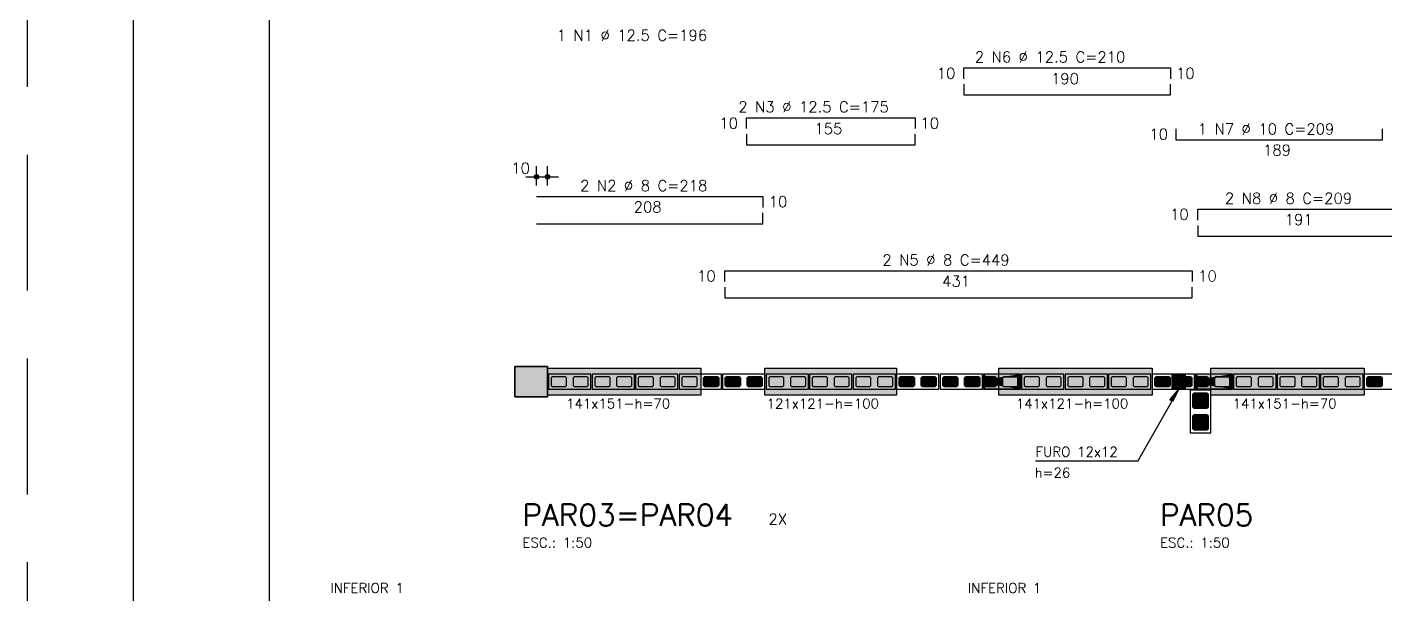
# Model space of a CAD drawing. Extents: x -1.9 to 86, y -1.6 to 60.9.
# Drawn here: x -1.95 to 23.02, y 34.11 to 44.54 of the extents above; entities that cross this region are included whole.
import ezdxf

# ---------------------------------------------------------------- set-up
doc = ezdxf.new("R2010")
doc.units = 0
doc.header["$MEASUREMENT"] = 0
doc.linetypes.add('ESTILO_TQS_0001', pattern=[0.45, 0.3, -0.15])
doc.linetypes.add('HIDDEN', pattern=[0.375, 0.25, -0.125])
doc.layers.get('0').update_dxf_attribs({"linetype": 'CONTINUOUS'})
doc.layers.get('Defpoints').update_dxf_attribs({"linetype": 'CONTINUOUS'})
for name, color, linetype in [('ARQ_FOLHA', 7, 'CONTINUOUS'), ('PENA_01', 1, 'CONTINUOUS'), ('PENA_02', 2, 'CONTINUOUS'), ('PENA_03', 3, 'CONTINUOUS'), ('PENA_05', 5, 'CONTINUOUS'), ('PENA_06', 6, 'CONTINUOUS'), ('PENA_09', 254, 'CONTINUOUS'), ('PENA_11', 252, 'CONTINUOUS'), ('PENA_21', 100, 'CONTINUOUS'), ('PENA_23', 50, 'CONTINUOUS')]:
    doc.layers.add(name, color=color, linetype=linetype)
doc.styles.get("Standard").update_dxf_attribs({"font": 'ROMANS.SHX'})

# ---------------------------------------------------------------- blocks, each defined once
blk = doc.blocks.new('FOLHA A1 - 841 X 594')
at = {"layer": 'ARQ_FOLHA', "color": 1}
for points in [[(-841, 0), (0, 0), (0, 594), (-841, 594)], [(-816, 10), (-10, 10), (-10, 584), (-816, 584)]]:
    blk.add_lwpolyline(points, close=True, dxfattribs=at)
at = {"layer": 'Defpoints', "color": 8, "linetype": 'HIDDEN', "ltscale": 100}
blk.add_lwpolyline([(-860.5, 609.5), (-860.5, -15.5), (19.5, -15.5), (19.5, 609.5)], close=True, dxfattribs=at)
blk = doc.blocks.new('*U24')
blk.add_blockref('FOLHA A1 - 841 X 594', (0, 0))

msp = doc.modelspace()

# ---------------------------------------------------------------- linework, layer by layer
at = {"layer": 'PENA_01', "linetype": 'Continuous'}
for p, q in [((7.42111, 41.626652), (7.42111, 41.988402)), ((7.62111, 41.626652), (7.62111, 41.988402)), ((7.22111, 41.788402), (7.82111, 41.788402)), ((19.76111, 37.800331), (19.50111, 37.540331)), ((19.76111, 37.540331), (19.50111, 37.800331)), ((19.76111, 37.140331), (19.50111, 37.400331)), ((19.76111, 37.400331), (19.50111, 37.140331))]:
    msp.add_line(p, q, dxfattribs=at)
for points in [[(7.69111, 37.950331), (7.71111, 37.930331), (7.95111, 37.930331), (7.97111, 37.950331), (7.97111, 38.090331), (7.95111, 38.110331), (7.71111, 38.110331), (7.69111, 38.090331), (7.69111, 37.950331)], [(8.09111, 37.950331), (8.11111, 37.930331), (8.35111, 37.930331), (8.37111, 37.950331), (8.37111, 38.090331), (8.35111, 38.110331), (8.11111, 38.110331), (8.09111, 38.090331), (8.09111, 37.950331)], [(8.49111, 37.950331), (8.51111, 37.930331), (8.75111, 37.930331), (8.77111, 37.950331), (8.77111, 38.090331), (8.75111, 38.110331), (8.51111, 38.110331), (8.49111, 38.090331), (8.49111, 37.950331)], [(8.89111, 37.950331), (8.91111, 37.930331), (9.15111, 37.930331), (9.17111, 37.950331), (9.17111, 38.090331), (9.15111, 38.110331), (8.91111, 38.110331), (8.89111, 38.090331), (8.89111, 37.950331)], [(9.29111, 37.950331), (9.31111, 37.930331), (9.55111, 37.930331), (9.57111, 37.950331), (9.57111, 38.090331), (9.55111, 38.110331), (9.31111, 38.110331), (9.29111, 38.090331), (9.29111, 37.950331)], [(9.69111, 37.950331), (9.71111, 37.930331), (9.95111, 37.930331), (9.97111, 37.950331), (9.97111, 38.090331), (9.95111, 38.110331), (9.71111, 38.110331), (9.69111, 38.090331), (9.69111, 37.950331)], [(10.09111, 37.950331), (10.11111, 37.930331), (10.35111, 37.930331), (10.37111, 37.950331), (10.37111, 38.090331), (10.35111, 38.110331), (10.11111, 38.110331), (10.09111, 38.090331), (10.09111, 37.950331)], [(10.49111, 37.950331), (10.51111, 37.930331), (10.75111, 37.930331), (10.77111, 37.950331), (10.77111, 38.090331), (10.75111, 38.110331), (10.51111, 38.110331), (10.49111, 38.090331), (10.49111, 37.950331)], [(10.89111, 37.950331), (10.91111, 37.930331), (11.15111, 37.930331), (11.17111, 37.950331), (11.17111, 38.090331), (11.15111, 38.110331), (10.91111, 38.110331), (10.89111, 38.090331), (10.89111, 37.950331)], [(11.29111, 37.950331), (11.31111, 37.930331), (11.55111, 37.930331), (11.57111, 37.950331), (11.57111, 38.090331), (11.55111, 38.110331), (11.31111, 38.110331), (11.29111, 38.090331), (11.29111, 37.950331)], [(11.69111, 37.950331), (11.71111, 37.930331), (11.95111, 37.930331), (11.97111, 37.950331), (11.97111, 38.090331), (11.95111, 38.110331), (11.71111, 38.110331), (11.69111, 38.090331), (11.69111, 37.950331)], [(12.09111, 37.950331), (12.11111, 37.930331), (12.35111, 37.930331), (12.37111, 37.950331), (12.37111, 38.090331), (12.35111, 38.110331), (12.11111, 38.110331), (12.09111, 38.090331), (12.09111, 37.950331)], [(12.49111, 37.950331), (12.51111, 37.930331), (12.75111, 37.930331), (12.77111, 37.950331), (12.77111, 38.090331), (12.75111, 38.110331), (12.51111, 38.110331), (12.49111, 38.090331), (12.49111, 37.950331)], [(12.89111, 37.950331), (12.91111, 37.930331), (13.15111, 37.930331), (13.17111, 37.950331), (13.17111, 38.090331), (13.15111, 38.110331), (12.91111, 38.110331), (12.89111, 38.090331), (12.89111, 37.950331)], [(13.29111, 37.950331), (13.31111, 37.930331), (13.55111, 37.930331), (13.57111, 37.950331), (13.57111, 38.090331), (13.55111, 38.110331), (13.31111, 38.110331), (13.29111, 38.090331), (13.29111, 37.950331)], [(13.69111, 37.950331), (13.71111, 37.930331), (13.95111, 37.930331), (13.97111, 37.950331), (13.97111, 38.090331), (13.95111, 38.110331), (13.71111, 38.110331), (13.69111, 38.090331), (13.69111, 37.950331)], [(14.09111, 37.950331), (14.11111, 37.930331), (14.35111, 37.930331), (14.37111, 37.950331), (14.37111, 38.090331), (14.35111, 38.110331), (14.11111, 38.110331), (14.09111, 38.090331), (14.09111, 37.950331)], [(14.49111, 37.950331), (14.51111, 37.930331), (14.75111, 37.930331), (14.77111, 37.950331), (14.77111, 38.090331), (14.75111, 38.110331), (14.51111, 38.110331), (14.49111, 38.090331), (14.49111, 37.950331)], [(14.89111, 37.950331), (14.91111, 37.930331), (15.15111, 37.930331), (15.17111, 37.950331), (15.17111, 38.090331), (15.15111, 38.110331), (14.91111, 38.110331), (14.89111, 38.090331), (14.89111, 37.950331)], [(15.29111, 37.950331), (15.31111, 37.930331), (15.55111, 37.930331), (15.57111, 37.950331), (15.57111, 38.090331), (15.55111, 38.110331), (15.31111, 38.110331), (15.29111, 38.090331), (15.29111, 37.950331)], [(15.71111, 37.930331), (15.85111, 37.930331), (15.87111, 37.950331), (15.87111, 38.090331), (15.85111, 38.110331), (15.71111, 38.110331), (15.69111, 38.090331), (15.69111, 37.950331), (15.71111, 37.930331)], [(16.01111, 37.930331), (16.25111, 37.930331), (16.27111, 37.950331), (16.27111, 38.090331), (16.25111, 38.110331), (16.01111, 38.110331), (15.99111, 38.090331), (15.99111, 37.950331), (16.01111, 37.930331)], [(16.39111, 37.950331), (16.41111, 37.930331), (16.65111, 37.930331), (16.67111, 37.950331), (16.67111, 38.090331), (16.65111, 38.110331), (16.41111, 38.110331), (16.39111, 38.090331), (16.39111, 37.950331)], [(16.79111, 37.950331), (16.81111, 37.930331), (17.05111, 37.930331), (17.07111, 37.950331), (17.07111, 38.090331), (17.05111, 38.110331), (16.81111, 38.110331), (16.79111, 38.090331), (16.79111, 37.950331)], [(17.19111, 37.950331), (17.21111, 37.930331), (17.45111, 37.930331), (17.47111, 37.950331), (17.47111, 38.090331), (17.45111, 38.110331), (17.21111, 38.110331), (17.19111, 38.090331), (17.19111, 37.950331)], [(17.59111, 37.950331), (17.61111, 37.930331), (17.85111, 37.930331), (17.87111, 37.950331), (17.87111, 38.090331), (17.85111, 38.110331), (17.61111, 38.110331), (17.59111, 38.090331), (17.59111, 37.950331)], [(17.99111, 37.950331), (18.01111, 37.930331), (18.25111, 37.930331), (18.27111, 37.950331), (18.27111, 38.090331), (18.25111, 38.110331), (18.01111, 38.110331), (17.99111, 38.090331), (17.99111, 37.950331)], [(18.39111, 37.950331), (18.41111, 37.930331), (18.65111, 37.930331), (18.67111, 37.950331), (18.67111, 38.090331), (18.65111, 38.110331), (18.41111, 38.110331), (18.39111, 38.090331), (18.39111, 37.950331)], [(18.79111, 37.950331), (18.81111, 37.930331), (19.05111, 37.930331), (19.07111, 37.950331), (19.07111, 38.090331), (19.05111, 38.110331), (18.81111, 38.110331), (18.79111, 38.090331), (18.79111, 37.950331)], [(19.19111, 37.950331), (19.21111, 37.930331), (19.45111, 37.930331), (19.47111, 37.950331), (19.47111, 38.090331), (19.45111, 38.110331), (19.21111, 38.110331), (19.19111, 38.090331), (19.19111, 37.950331)], [(19.61111, 37.930331), (19.75111, 37.930331), (19.77111, 37.950331), (19.77111, 38.090331), (19.75111, 38.110331), (19.61111, 38.110331), (19.59111, 38.090331), (19.59111, 37.950331), (19.61111, 37.930331)], [(19.91111, 37.930331), (20.15111, 37.930331), (20.17111, 37.950331), (20.17111, 38.090331), (20.15111, 38.110331), (19.91111, 38.110331), (19.89111, 38.090331), (19.89111, 37.950331), (19.91111, 37.930331)], [(20.29111, 37.950331), (20.31111, 37.930331), (20.55111, 37.930331), (20.57111, 37.950331), (20.57111, 38.090331), (20.55111, 38.110331), (20.31111, 38.110331), (20.29111, 38.090331), (20.29111, 37.950331)], [(20.69111, 37.950331), (20.71111, 37.930331), (20.95111, 37.930331), (20.97111, 37.950331), (20.97111, 38.090331), (20.95111, 38.110331), (20.71111, 38.110331), (20.69111, 38.090331), (20.69111, 37.950331)], [(21.09111, 37.950331), (21.11111, 37.930331), (21.35111, 37.930331), (21.37111, 37.950331), (21.37111, 38.090331), (21.35111, 38.110331), (21.11111, 38.110331), (21.09111, 38.090331), (21.09111, 37.950331)], [(21.49111, 37.950331), (21.51111, 37.930331), (21.75111, 37.930331), (21.77111, 37.950331), (21.77111, 38.090331), (21.75111, 38.110331), (21.51111, 38.110331), (21.49111, 38.090331), (21.49111, 37.950331)], [(21.89111, 37.950331), (21.91111, 37.930331), (22.15111, 37.930331), (22.17111, 37.950331), (22.17111, 38.090331), (22.15111, 38.110331), (21.91111, 38.110331), (21.89111, 38.090331), (21.89111, 37.950331)], [(22.29111, 37.950331), (22.31111, 37.930331), (22.55111, 37.930331), (22.57111, 37.950331), (22.57111, 38.090331), (22.55111, 38.110331), (22.31111, 38.110331), (22.29111, 38.090331), (22.29111, 37.950331)], [(22.69111, 37.950331), (22.71111, 37.930331), (22.95111, 37.930331), (22.97111, 37.950331), (22.97111, 38.090331), (22.95111, 38.110331), (22.71111, 38.110331), (22.69111, 38.090331), (22.69111, 37.950331)]]:
    msp.add_lwpolyline(points, dxfattribs=at)
at = {"layer": 'PENA_02', "linetype": 'Continuous'}
for points in [[(7.62111, 37.740331), (7.02111, 37.740331), (7.02111, 38.300331), (7.62111, 38.300331), (7.62111, 37.740331)], [(7.64111, 37.880331), (8.42111, 37.880331), (8.42111, 38.160331), (7.64111, 38.160331), (7.64111, 37.880331)], [(8.44111, 37.880331), (9.22111, 37.880331), (9.22111, 38.160331), (8.44111, 38.160331), (8.44111, 37.880331)], [(9.24111, 37.880331), (10.02111, 37.880331), (10.02111, 38.160331), (9.24111, 38.160331), (9.24111, 37.880331)], [(10.04111, 37.880331), (10.82111, 37.880331), (10.82111, 38.160331), (10.04111, 38.160331), (10.04111, 37.880331)], [(10.84111, 37.880331), (11.62111, 37.880331), (11.62111, 38.160331), (10.84111, 38.160331), (10.84111, 37.880331)], [(11.64111, 37.880331), (12.42111, 37.880331), (12.42111, 38.160331), (11.64111, 38.160331), (11.64111, 37.880331)], [(12.44111, 37.880331), (13.22111, 37.880331), (13.22111, 38.160331), (12.44111, 38.160331), (12.44111, 37.880331)], [(13.24111, 37.880331), (14.02111, 37.880331), (14.02111, 38.160331), (13.24111, 38.160331), (13.24111, 37.880331)], [(14.04111, 37.880331), (14.82111, 37.880331), (14.82111, 38.160331), (14.04111, 38.160331), (14.04111, 37.880331)], [(14.84111, 37.880331), (15.62111, 37.880331), (15.62111, 38.160331), (14.84111, 38.160331), (14.84111, 37.880331)], [(15.64111, 37.880331), (16.32111, 37.880331), (16.32111, 38.160331), (15.64111, 38.160331), (15.64111, 37.880331)], [(16.34111, 37.880331), (17.12111, 37.880331), (17.12111, 38.160331), (16.34111, 38.160331), (16.34111, 37.880331)], [(17.14111, 37.880331), (17.92111, 37.880331), (17.92111, 38.160331), (17.14111, 38.160331), (17.14111, 37.880331)], [(17.94111, 37.880331), (18.72111, 37.880331), (18.72111, 38.160331), (17.94111, 38.160331), (17.94111, 37.880331)], [(18.74111, 37.880331), (19.52111, 37.880331), (19.52111, 38.160331), (18.74111, 38.160331), (18.74111, 37.880331)], [(19.54111, 37.880331), (20.22111, 37.880331), (20.22111, 38.160331), (19.54111, 38.160331), (19.54111, 37.880331)], [(20.24111, 37.880331), (21.02111, 37.880331), (21.02111, 38.160331), (20.24111, 38.160331), (20.24111, 37.880331)], [(21.04111, 37.880331), (21.82111, 37.880331), (21.82111, 38.160331), (21.04111, 38.160331), (21.04111, 37.880331)], [(21.84111, 37.880331), (22.62111, 37.880331), (22.62111, 38.160331), (21.84111, 38.160331), (21.84111, 37.880331)], [(22.64111, 37.880331), (23.42111, 37.880331), (23.42111, 38.160331), (22.64111, 38.160331), (22.64111, 37.880331)], [(19.44111, 37.860331), (19.44111, 37.080331), (19.82111, 37.080331), (19.82111, 37.860331), (19.44111, 37.860331)]]:
    msp.add_lwpolyline(points, dxfattribs=at)
at = {"layer": 'PENA_02', "linetype": 'ESTILO_TQS_0001'}
for points in [[(19.51111, 37.810331), (19.49111, 37.790331), (19.49111, 37.550331), (19.51111, 37.530331), (19.75111, 37.530331), (19.77111, 37.550331), (19.77111, 37.790331), (19.75111, 37.810331), (19.51111, 37.810331)], [(19.51111, 37.410331), (19.49111, 37.390331), (19.49111, 37.150331), (19.51111, 37.130331), (19.75111, 37.130331), (19.77111, 37.150331), (19.77111, 37.390331), (19.75111, 37.410331), (19.51111, 37.410331)]]:
    msp.add_lwpolyline(points, dxfattribs=at)
at = {"layer": 'PENA_02', "linetype": 'Continuous'}
for centre, radius in [((7.42111, 41.788402), 0.04), ((7.42111, 41.788402), 0.02), ((7.62111, 41.788402), 0.04), ((7.62111, 41.788402), 0.02)]:
    msp.add_circle(centre, radius, dxfattribs=at)
at = {"layer": 'PENA_03', "linetype": 'Continuous'}
for p, q in [((7.42111, 41.426652), (7.42111, 41.426652)), ((7.62111, 41.426652), (7.62111, 41.426652)), ((19.351002, 38.160331), (19.111002, 37.880331)), ((19.351003, 37.87956), (19.111002, 38.160331)), ((19.111002, 38.160331), (19.351002, 37.88033)), ((19.351002, 38.160331), (19.111002, 37.880328)), ((18.477649, 36.557731), (19.231062, 37.87963)), ((18.477649, 36.557731), (16.598261, 36.557731))]:
    msp.add_line(p, q, dxfattribs=at)
for points in [[(7.02111, 37.740331), (7.62111, 37.740331), (7.62111, 38.300331), (7.02111, 38.300331), (7.02111, 37.740331)], [(10.77111, 37.950331), (10.75111, 37.930331), (10.51111, 37.930331), (10.49111, 37.950331), (10.49111, 38.090331), (10.51111, 38.110331), (10.75111, 38.110331), (10.77111, 38.090331), (10.77111, 37.950331)], [(11.17111, 37.950331), (11.15111, 37.930331), (10.91111, 37.930331), (10.89111, 37.950331), (10.89111, 38.090331), (10.91111, 38.110331), (11.15111, 38.110331), (11.17111, 38.090331), (11.17111, 37.950331)], [(11.57111, 37.950331), (11.55111, 37.930331), (11.31111, 37.930331), (11.29111, 37.950331), (11.29111, 38.090331), (11.31111, 38.110331), (11.55111, 38.110331), (11.57111, 38.090331), (11.57111, 37.950331)], [(14.37111, 37.950331), (14.35111, 37.930331), (14.11111, 37.930331), (14.09111, 37.950331), (14.09111, 38.090331), (14.11111, 38.110331), (14.35111, 38.110331), (14.37111, 38.090331), (14.37111, 37.950331)], [(14.77111, 37.950331), (14.75111, 37.930331), (14.51111, 37.930331), (14.49111, 37.950331), (14.49111, 38.090331), (14.51111, 38.110331), (14.75111, 38.110331), (14.77111, 38.090331), (14.77111, 37.950331)], [(15.17111, 37.950331), (15.15111, 37.930331), (14.91111, 37.930331), (14.89111, 37.950331), (14.89111, 38.090331), (14.91111, 38.110331), (15.15111, 38.110331), (15.17111, 38.090331), (15.17111, 37.950331)], [(15.57111, 37.950331), (15.55111, 37.930331), (15.31111, 37.930331), (15.29111, 37.950331), (15.29111, 38.090331), (15.31111, 38.110331), (15.55111, 38.110331), (15.57111, 38.090331), (15.57111, 37.950331)], [(15.85111, 38.110331), (15.87111, 38.090331), (15.87111, 37.950331), (15.85111, 37.930331), (15.71111, 37.930331), (15.69111, 37.950331), (15.69111, 38.090331), (15.71111, 38.110331), (15.85111, 38.110331)], [(19.07111, 37.950331), (19.05111, 37.930331), (18.81111, 37.930331), (18.79111, 37.950331), (18.79111, 38.090331), (18.81111, 38.110331), (19.05111, 38.110331), (19.07111, 38.090331), (19.07111, 37.950331)], [(19.111002, 38.160331), (19.351002, 38.160331), (19.351003, 37.87956), (19.111003, 37.87956), (19.111002, 38.160331)], [(19.111002, 38.160331), (19.351002, 38.160331), (19.351002, 37.88033), (19.111002, 37.880328), (19.111002, 38.160331)], [(19.47111, 37.950331), (19.45111, 37.930331), (19.21111, 37.930331), (19.19111, 37.950331), (19.19111, 38.090331), (19.21111, 38.110331), (19.45111, 38.110331), (19.47111, 38.090331), (19.47111, 37.950331)], [(19.75111, 38.110331), (19.77111, 38.090331), (19.77111, 37.950331), (19.75111, 37.930331), (19.61111, 37.930331), (19.59111, 37.950331), (19.59111, 38.090331), (19.61111, 38.110331), (19.75111, 38.110331)], [(22.97111, 37.950331), (22.95111, 37.930331), (22.71111, 37.930331), (22.69111, 37.950331), (22.69111, 38.090331), (22.71111, 38.110331), (22.95111, 38.110331), (22.97111, 38.090331), (22.97111, 37.950331)], [(19.231062, 37.87963), (19.116398, 37.65557), (19.067899, 37.687984), (19.231062, 37.87963)], [(19.75111, 37.810331), (19.77111, 37.790331), (19.77111, 37.550331), (19.75111, 37.530331), (19.51111, 37.530331), (19.49111, 37.550331), (19.49111, 37.790331), (19.51111, 37.810331), (19.75111, 37.810331)], [(19.75111, 37.410331), (19.77111, 37.390331), (19.77111, 37.150331), (19.75111, 37.130331), (19.51111, 37.130331), (19.49111, 37.150331), (19.49111, 37.390331), (19.51111, 37.410331), (19.75111, 37.410331)]]:
    msp.add_lwpolyline(points, dxfattribs=at)
for centre in [(10.63111, 38.020331), (11.03111, 38.020331), (11.43111, 38.020331), (14.23111, 38.020331), (14.63111, 38.020331), (15.03111, 38.020331), (15.43111, 38.020331), (15.78111, 38.020331), (18.93111, 38.020331), (19.33111, 38.020331), (19.68111, 38.020331), (22.83111, 38.020331), (19.63111, 37.670331), (19.63111, 37.270331)]:
    msp.add_circle(centre, 0.04, dxfattribs=at)
for points in [[(10.67111, 38.020331), (10.61111, 38.054972), (10.593523, 38.034012)], [(10.67111, 38.020331), (10.593523, 38.034012), (10.593523, 38.00665)], [(10.67111, 38.020331), (10.593523, 38.00665), (10.61111, 37.98569)], [(10.67111, 38.020331), (10.638056, 38.059723), (10.61111, 38.054972)], [(10.67111, 38.020331), (10.61111, 37.98569), (10.638056, 37.980939)], [(10.67111, 38.020331), (10.661752, 38.046043), (10.638056, 38.059723)], [(10.67111, 38.020331), (10.638056, 37.980939), (10.661752, 37.99462)], [(10.67111, 38.020331), (10.661752, 37.99462), (10.67111, 38.020331)], [(11.07111, 38.020331), (11.01111, 38.054972), (10.993523, 38.034012)], [(11.07111, 38.020331), (10.993523, 38.034012), (10.993523, 38.00665)], [(11.07111, 38.020331), (10.993523, 38.00665), (11.01111, 37.98569)], [(11.07111, 38.020331), (11.038056, 38.059723), (11.01111, 38.054972)], [(11.07111, 38.020331), (11.01111, 37.98569), (11.038056, 37.980939)], [(11.07111, 38.020331), (11.061752, 38.046043), (11.038056, 38.059723)], [(11.07111, 38.020331), (11.038056, 37.980939), (11.061752, 37.99462)], [(11.07111, 38.020331), (11.061752, 37.99462), (11.07111, 38.020331)], [(11.47111, 38.020331), (11.41111, 38.054972), (11.393523, 38.034012)], [(11.47111, 38.020331), (11.393523, 38.034012), (11.393523, 38.00665)], [(11.47111, 38.020331), (11.393523, 38.00665), (11.41111, 37.98569)], [(11.47111, 38.020331), (11.438056, 38.059723), (11.41111, 38.054972)], [(11.47111, 38.020331), (11.41111, 37.98569), (11.438056, 37.980939)], [(11.47111, 38.020331), (11.461752, 38.046043), (11.438056, 38.059723)], [(11.47111, 38.020331), (11.438056, 37.980939), (11.461752, 37.99462)], [(11.47111, 38.020331), (11.461752, 37.99462), (11.47111, 38.020331)], [(14.27111, 38.020331), (14.21111, 38.054972), (14.193523, 38.034012)], [(14.27111, 38.020331), (14.193523, 38.034012), (14.193523, 38.00665)], [(14.27111, 38.020331), (14.193523, 38.00665), (14.21111, 37.98569)], [(14.27111, 38.020331), (14.238056, 38.059723), (14.21111, 38.054972)], [(14.27111, 38.020331), (14.21111, 37.98569), (14.238056, 37.980939)], [(14.27111, 38.020331), (14.261752, 38.046043), (14.238056, 38.059723)], [(14.27111, 38.020331), (14.238056, 37.980939), (14.261752, 37.99462)], [(14.27111, 38.020331), (14.261752, 37.99462), (14.27111, 38.020331)], [(14.67111, 38.020331), (14.61111, 38.054972), (14.593523, 38.034012)], [(14.67111, 38.020331), (14.593523, 38.034012), (14.593523, 38.00665)], [(14.67111, 38.020331), (14.593523, 38.00665), (14.61111, 37.98569)], [(14.67111, 38.020331), (14.638056, 38.059723), (14.61111, 38.054972)], [(14.67111, 38.020331), (14.61111, 37.98569), (14.638056, 37.980939)], [(14.67111, 38.020331), (14.661752, 38.046043), (14.638056, 38.059723)], [(14.67111, 38.020331), (14.638056, 37.980939), (14.661752, 37.99462)], [(14.67111, 38.020331), (14.661752, 37.99462), (14.67111, 38.020331)], [(15.07111, 38.020331), (15.01111, 38.054972), (14.993523, 38.034012)], [(15.07111, 38.020331), (14.993523, 38.034012), (14.993523, 38.00665)], [(15.07111, 38.020331), (14.993523, 38.00665), (15.01111, 37.98569)], [(15.07111, 38.020331), (15.038056, 38.059723), (15.01111, 38.054972)], [(15.07111, 38.020331), (15.01111, 37.98569), (15.038056, 37.980939)], [(15.07111, 38.020331), (15.061752, 38.046043), (15.038056, 38.059723)], [(15.07111, 38.020331), (15.038056, 37.980939), (15.061752, 37.99462)], [(15.07111, 38.020331), (15.061752, 37.99462), (15.07111, 38.020331)], [(15.47111, 38.020331), (15.41111, 38.054972), (15.393523, 38.034012)], [(15.47111, 38.020331), (15.393523, 38.034012), (15.393523, 38.00665)], [(15.47111, 38.020331), (15.393523, 38.00665), (15.41111, 37.98569)], [(15.47111, 38.020331), (15.438056, 38.059723), (15.41111, 38.054972)], [(15.47111, 38.020331), (15.41111, 37.98569), (15.438056, 37.980939)], [(15.47111, 38.020331), (15.461752, 38.046043), (15.438056, 38.059723)], [(15.47111, 38.020331), (15.438056, 37.980939), (15.461752, 37.99462)], [(15.47111, 38.020331), (15.461752, 37.99462), (15.47111, 38.020331)], [(15.82111, 38.020331), (15.76111, 38.054972), (15.743523, 38.034012)], [(15.82111, 38.020331), (15.743523, 38.034012), (15.743523, 38.00665)], [(15.82111, 38.020331), (15.743523, 38.00665), (15.76111, 37.98569)], [(15.82111, 38.020331), (15.788056, 38.059723), (15.76111, 38.054972)], [(15.82111, 38.020331), (15.76111, 37.98569), (15.788056, 37.980939)], [(15.82111, 38.020331), (15.811752, 38.046043), (15.788056, 38.059723)], [(15.82111, 38.020331), (15.788056, 37.980939), (15.811752, 37.99462)], [(15.82111, 38.020331), (15.811752, 37.99462), (15.82111, 38.020331)], [(18.97111, 38.020331), (18.91111, 38.054972), (18.893523, 38.034012)], [(18.97111, 38.020331), (18.893523, 38.034012), (18.893523, 38.00665)], [(18.97111, 38.020331), (18.893523, 38.00665), (18.91111, 37.98569)], [(18.97111, 38.020331), (18.938056, 38.059723), (18.91111, 38.054972)], [(18.97111, 38.020331), (18.91111, 37.98569), (18.938056, 37.980939)], [(18.97111, 38.020331), (18.961752, 38.046043), (18.938056, 38.059723)], [(18.97111, 38.020331), (18.938056, 37.980939), (18.961752, 37.99462)], [(18.97111, 38.020331), (18.961752, 37.99462), (18.97111, 38.020331)], [(19.37111, 38.020331), (19.31111, 38.054972), (19.293523, 38.034012)], [(19.37111, 38.020331), (19.293523, 38.034012), (19.293523, 38.00665)], [(19.37111, 38.020331), (19.293523, 38.00665), (19.31111, 37.98569)], [(19.37111, 38.020331), (19.338056, 38.059723), (19.31111, 38.054972)], [(19.37111, 38.020331), (19.31111, 37.98569), (19.338056, 37.980939)], [(19.37111, 38.020331), (19.361752, 38.046043), (19.338056, 38.059723)], [(19.37111, 38.020331), (19.338056, 37.980939), (19.361752, 37.99462)], [(19.37111, 38.020331), (19.361752, 37.99462), (19.37111, 38.020331)], [(19.72111, 38.020331), (19.66111, 38.054972), (19.643523, 38.034012)], [(19.72111, 38.020331), (19.643523, 38.034012), (19.643523, 38.00665)], [(19.72111, 38.020331), (19.643523, 38.00665), (19.66111, 37.98569)], [(19.72111, 38.020331), (19.688056, 38.059723), (19.66111, 38.054972)], [(19.72111, 38.020331), (19.66111, 37.98569), (19.688056, 37.980939)], [(19.72111, 38.020331), (19.711752, 38.046043), (19.688056, 38.059723)], [(19.72111, 38.020331), (19.688056, 37.980939), (19.711752, 37.99462)], [(19.72111, 38.020331), (19.711752, 37.99462), (19.72111, 38.020331)], [(22.87111, 38.020331), (22.81111, 38.054972), (22.793523, 38.034012)], [(22.87111, 38.020331), (22.793523, 38.034012), (22.793523, 38.00665)], [(22.87111, 38.020331), (22.793523, 38.00665), (22.81111, 37.98569)], [(22.87111, 38.020331), (22.838056, 38.059723), (22.81111, 38.054972)], [(22.87111, 38.020331), (22.81111, 37.98569), (22.838056, 37.980939)], [(22.87111, 38.020331), (22.861752, 38.046043), (22.838056, 38.059723)], [(22.87111, 38.020331), (22.838056, 37.980939), (22.861752, 37.99462)], [(22.87111, 38.020331), (22.861752, 37.99462), (22.87111, 38.020331)], [(19.231062, 37.87963), (19.116398, 37.65557), (19.067899, 37.687984)], [(19.231062, 37.87963), (19.067899, 37.687984), (19.231062, 37.87963)], [(19.67111, 37.670331), (19.638056, 37.709723), (19.61111, 37.704972)], [(19.67111, 37.670331), (19.661752, 37.696043), (19.638056, 37.709723)], [(19.67111, 37.670331), (19.61111, 37.704972), (19.593523, 37.684012)], [(19.67111, 37.670331), (19.593523, 37.684012), (19.593523, 37.65665)], [(19.67111, 37.670331), (19.593523, 37.65665), (19.61111, 37.63569)], [(19.67111, 37.670331), (19.61111, 37.63569), (19.638056, 37.630939)], [(19.67111, 37.670331), (19.638056, 37.630939), (19.661752, 37.64462)], [(19.67111, 37.670331), (19.661752, 37.64462), (19.67111, 37.670331)], [(19.67111, 37.270331), (19.61111, 37.304972), (19.593523, 37.284012)], [(19.67111, 37.270331), (19.593523, 37.284012), (19.593523, 37.25665)], [(19.67111, 37.270331), (19.593523, 37.25665), (19.61111, 37.23569)], [(19.67111, 37.270331), (19.638056, 37.309723), (19.61111, 37.304972)], [(19.67111, 37.270331), (19.61111, 37.23569), (19.638056, 37.230939)], [(19.67111, 37.270331), (19.661752, 37.296043), (19.638056, 37.309723)], [(19.67111, 37.270331), (19.638056, 37.230939), (19.661752, 37.24462)], [(19.67111, 37.270331), (19.661752, 37.24462), (19.67111, 37.270331)]]:
    msp.add_solid(points, dxfattribs=at)
at = {"layer": 'PENA_05', "linetype": 'Continuous'}
for p, q in [((15.28111, 43.595148), (15.28111, 43.795148)), ((15.28111, 43.795148), (19.08111, 43.795148)), ((19.08111, 43.795148), (19.08111, 43.595148)), ((15.28111, 43.495148), (15.28111, 43.295148)), ((19.08111, 43.295148), (19.08111, 43.495148)), ((15.28111, 43.295148), (19.08111, 43.295148)), ((11.28111, 42.676159), (11.28111, 42.876159)), ((11.28111, 42.876159), (14.38111, 42.876159)), ((14.38111, 42.876159), (14.38111, 42.676159)), ((11.28111, 42.576159), (11.28111, 42.376159)), ((14.38111, 42.376159), (14.38111, 42.576159)), ((19.18111, 42.670012), (19.18111, 42.470012)), ((19.18111, 42.470012), (22.98111, 42.470012)), ((22.98111, 42.470012), (22.98111, 42.670012)), ((11.28111, 42.376159), (14.38111, 42.376159)), ((7.42111, 41.426652), (11.58111, 41.426652)), ((11.58111, 41.426652), (11.58111, 41.226652)), ((11.58111, 40.926652), (11.58111, 41.126652)), ((19.58111, 40.994526), (19.58111, 41.194526)), ((19.58111, 41.194526), (23.38111, 41.194526)), ((7.42111, 40.926652), (11.58111, 40.926652)), ((19.58111, 40.894526), (19.58111, 40.694526)), ((19.58111, 40.694526), (23.38111, 40.694526)), ((10.88111, 39.859844), (10.88111, 40.059844)), ((10.88111, 40.059844), (19.48111, 40.059844)), ((19.48111, 40.059844), (19.48111, 39.859844)), ((10.88111, 39.759844), (10.88111, 39.559844)), ((19.48111, 39.559844), (19.48111, 39.759844)), ((10.88111, 39.559844), (19.48111, 39.559844))]:
    msp.add_line(p, q, dxfattribs=at)
at = {"layer": 'PENA_09', "linetype": 'Continuous'}
for points in [[(19.230837, 38.020139), (19.351002, 38.160331), (19.111002, 38.160331), (19.230837, 38.020139)], [(19.111003, 37.880332), (19.230837, 38.020139), (19.111002, 38.160331), (19.111003, 37.880332)], [(19.230837, 38.020139), (19.111003, 37.880332), (19.111003, 37.87956), (19.351003, 37.87956), (19.230837, 38.020139)], [(19.351003, 37.87956), (19.351002, 38.160331), (19.230837, 38.020139), (19.351003, 37.87956)]]:
    msp.add_lwpolyline(points, dxfattribs=at)
for points in [[(19.230837, 38.020139), (19.351002, 38.160331), (19.111002, 38.160331)], [(19.230837, 38.020139), (19.111002, 38.160331), (19.230837, 38.020139)], [(19.111003, 37.880332), (19.230837, 38.020139), (19.111002, 38.160331)], [(19.111003, 37.880332), (19.111002, 38.160331), (19.111003, 37.880332)], [(19.230837, 38.020139), (19.111003, 37.880332), (19.111003, 37.880332)], [(19.230837, 38.020139), (19.111003, 37.880332), (19.351003, 37.87956)], [(19.351003, 37.87956), (19.351002, 38.160331), (19.230837, 38.020139)], [(19.351003, 37.87956), (19.230837, 38.020139), (19.351003, 37.87956)], [(19.230837, 38.020139), (19.351003, 37.87956), (19.230837, 38.020139)]]:
    msp.add_solid(points, dxfattribs=at)
at = {"layer": 'PENA_11', "linetype": 'Continuous'}
for points in [[(7.62111, 37.740331), (7.02111, 37.740331), (7.02111, 38.300331)], [(7.62111, 37.740331), (7.02111, 38.300331), (7.62111, 38.300331)], [(7.62111, 37.740331), (7.62111, 38.300331), (7.62111, 37.740331)], [(10.77111, 37.950331), (10.49111, 38.090331), (10.51111, 38.110331)], [(10.77111, 37.950331), (10.49111, 37.950331), (10.49111, 38.090331)], [(10.77111, 37.950331), (10.51111, 38.110331), (10.75111, 38.110331)], [(10.77111, 37.950331), (10.75111, 38.110331), (10.77111, 38.090331)], [(10.77111, 37.950331), (10.77111, 38.090331), (10.77111, 37.950331)], [(11.17111, 37.950331), (10.89111, 38.090331), (10.91111, 38.110331)], [(11.17111, 37.950331), (10.89111, 37.950331), (10.89111, 38.090331)], [(11.17111, 37.950331), (10.91111, 38.110331), (11.15111, 38.110331)], [(11.17111, 37.950331), (11.15111, 38.110331), (11.17111, 38.090331)], [(11.17111, 37.950331), (11.17111, 38.090331), (11.17111, 37.950331)], [(11.57111, 37.950331), (11.29111, 38.090331), (11.31111, 38.110331)], [(11.57111, 37.950331), (11.29111, 37.950331), (11.29111, 38.090331)], [(11.57111, 37.950331), (11.31111, 38.110331), (11.55111, 38.110331)], [(11.57111, 37.950331), (11.55111, 38.110331), (11.57111, 38.090331)], [(11.57111, 37.950331), (11.57111, 38.090331), (11.57111, 37.950331)], [(14.37111, 37.950331), (14.09111, 38.090331), (14.11111, 38.110331)], [(14.37111, 37.950331), (14.09111, 37.950331), (14.09111, 38.090331)], [(14.37111, 37.950331), (14.11111, 38.110331), (14.35111, 38.110331)], [(14.37111, 37.950331), (14.35111, 38.110331), (14.37111, 38.090331)], [(14.37111, 37.950331), (14.37111, 38.090331), (14.37111, 37.950331)], [(14.77111, 37.950331), (14.49111, 38.090331), (14.51111, 38.110331)], [(14.77111, 37.950331), (14.49111, 37.950331), (14.49111, 38.090331)], [(14.77111, 37.950331), (14.51111, 38.110331), (14.75111, 38.110331)], [(14.77111, 37.950331), (14.75111, 38.110331), (14.77111, 38.090331)], [(14.77111, 37.950331), (14.77111, 38.090331), (14.77111, 37.950331)], [(15.17111, 37.950331), (14.89111, 38.090331), (14.91111, 38.110331)], [(15.17111, 37.950331), (14.89111, 37.950331), (14.89111, 38.090331)], [(15.17111, 37.950331), (14.91111, 38.110331), (15.15111, 38.110331)], [(15.17111, 37.950331), (15.15111, 38.110331), (15.17111, 38.090331)], [(15.17111, 37.950331), (15.17111, 38.090331), (15.17111, 37.950331)], [(15.57111, 37.950331), (15.29111, 38.090331), (15.31111, 38.110331)], [(15.57111, 37.950331), (15.29111, 37.950331), (15.29111, 38.090331)], [(15.57111, 37.950331), (15.31111, 38.110331), (15.55111, 38.110331)], [(15.57111, 37.950331), (15.55111, 38.110331), (15.57111, 38.090331)], [(15.57111, 37.950331), (15.57111, 38.090331), (15.57111, 37.950331)], [(15.85111, 38.110331), (15.71111, 37.930331), (15.69111, 37.950331)], [(15.85111, 38.110331), (15.69111, 37.950331), (15.69111, 38.090331)], [(15.85111, 38.110331), (15.69111, 38.090331), (15.71111, 38.110331)], [(15.85111, 38.110331), (15.85111, 37.930331), (15.71111, 37.930331)], [(15.85111, 38.110331), (15.71111, 38.110331), (15.85111, 38.110331)], [(15.85111, 38.110331), (15.87111, 38.090331), (15.87111, 37.950331)], [(15.85111, 38.110331), (15.87111, 37.950331), (15.85111, 37.930331)], [(19.07111, 37.950331), (18.79111, 38.090331), (18.81111, 38.110331)], [(19.07111, 37.950331), (18.79111, 37.950331), (18.79111, 38.090331)], [(19.07111, 37.950331), (18.81111, 38.110331), (19.05111, 38.110331)], [(19.07111, 37.950331), (19.05111, 38.110331), (19.07111, 38.090331)], [(19.07111, 37.950331), (19.07111, 38.090331), (19.07111, 37.950331)], [(19.47111, 37.950331), (19.19111, 38.090331), (19.21111, 38.110331)], [(19.47111, 37.950331), (19.19111, 37.950331), (19.19111, 38.090331)], [(19.47111, 37.950331), (19.21111, 38.110331), (19.45111, 38.110331)], [(19.47111, 37.950331), (19.45111, 38.110331), (19.47111, 38.090331)], [(19.47111, 37.950331), (19.47111, 38.090331), (19.47111, 37.950331)], [(19.75111, 38.110331), (19.61111, 37.930331), (19.59111, 37.950331)], [(19.75111, 38.110331), (19.59111, 37.950331), (19.59111, 38.090331)], [(19.75111, 38.110331), (19.59111, 38.090331), (19.61111, 38.110331)], [(19.75111, 38.110331), (19.75111, 37.930331), (19.61111, 37.930331)], [(19.75111, 38.110331), (19.61111, 38.110331), (19.75111, 38.110331)], [(19.75111, 38.110331), (19.77111, 38.090331), (19.77111, 37.950331)], [(19.75111, 38.110331), (19.77111, 37.950331), (19.75111, 37.930331)], [(22.97111, 37.950331), (22.69111, 38.090331), (22.71111, 38.110331)], [(22.97111, 37.950331), (22.69111, 37.950331), (22.69111, 38.090331)], [(22.97111, 37.950331), (22.71111, 38.110331), (22.95111, 38.110331)], [(22.97111, 37.950331), (22.95111, 38.110331), (22.97111, 38.090331)], [(22.97111, 37.950331), (22.97111, 38.090331), (22.97111, 37.950331)], [(10.77111, 37.950331), (10.51111, 37.930331), (10.49111, 37.950331)], [(10.77111, 37.950331), (10.75111, 37.930331), (10.51111, 37.930331)], [(11.17111, 37.950331), (10.91111, 37.930331), (10.89111, 37.950331)], [(11.17111, 37.950331), (11.15111, 37.930331), (10.91111, 37.930331)], [(11.57111, 37.950331), (11.31111, 37.930331), (11.29111, 37.950331)], [(11.57111, 37.950331), (11.55111, 37.930331), (11.31111, 37.930331)], [(14.37111, 37.950331), (14.11111, 37.930331), (14.09111, 37.950331)], [(14.37111, 37.950331), (14.35111, 37.930331), (14.11111, 37.930331)], [(14.77111, 37.950331), (14.51111, 37.930331), (14.49111, 37.950331)], [(14.77111, 37.950331), (14.75111, 37.930331), (14.51111, 37.930331)], [(15.17111, 37.950331), (14.91111, 37.930331), (14.89111, 37.950331)], [(15.17111, 37.950331), (15.15111, 37.930331), (14.91111, 37.930331)], [(15.57111, 37.950331), (15.31111, 37.930331), (15.29111, 37.950331)], [(15.57111, 37.950331), (15.55111, 37.930331), (15.31111, 37.930331)], [(19.07111, 37.950331), (18.81111, 37.930331), (18.79111, 37.950331)], [(19.07111, 37.950331), (19.05111, 37.930331), (18.81111, 37.930331)], [(19.47111, 37.950331), (19.21111, 37.930331), (19.19111, 37.950331)], [(19.47111, 37.950331), (19.45111, 37.930331), (19.21111, 37.930331)], [(19.75111, 37.810331), (19.51111, 37.530331), (19.49111, 37.550331)], [(19.75111, 37.810331), (19.49111, 37.550331), (19.49111, 37.790331)], [(19.75111, 37.810331), (19.49111, 37.790331), (19.51111, 37.810331)], [(19.75111, 37.810331), (19.75111, 37.530331), (19.51111, 37.530331)], [(19.75111, 37.810331), (19.51111, 37.810331), (19.75111, 37.810331)], [(19.75111, 37.810331), (19.77111, 37.790331), (19.77111, 37.550331)], [(19.75111, 37.810331), (19.77111, 37.550331), (19.75111, 37.530331)], [(22.97111, 37.950331), (22.71111, 37.930331), (22.69111, 37.950331)], [(22.97111, 37.950331), (22.95111, 37.930331), (22.71111, 37.930331)], [(19.75111, 37.410331), (19.51111, 37.130331), (19.49111, 37.150331)], [(19.75111, 37.410331), (19.49111, 37.150331), (19.49111, 37.390331)], [(19.75111, 37.410331), (19.49111, 37.390331), (19.51111, 37.410331)], [(19.75111, 37.410331), (19.75111, 37.130331), (19.51111, 37.130331)], [(19.75111, 37.410331), (19.51111, 37.410331), (19.75111, 37.410331)], [(19.75111, 37.410331), (19.77111, 37.390331), (19.77111, 37.150331)], [(19.75111, 37.410331), (19.77111, 37.150331), (19.75111, 37.130331)]]:
    msp.add_solid(points, dxfattribs=at)
at = {"layer": 'PENA_21', "linetype": 'Continuous'}
for points in [[(15.64111, 38.020331), (15.69111, 38.020331), (15.69111, 38.090331), (15.71111, 38.110331), (15.85111, 38.110331), (15.87111, 38.090331), (15.87111, 38.020331), (15.99111, 38.020331), (15.99111, 38.090331), (16.01111, 38.110331), (16.25111, 38.110331), (16.27111, 38.090331), (16.27111, 38.020331), (16.32111, 38.020331), (16.32111, 38.160331), (15.64111, 38.160331), (15.64111, 38.020331)], [(15.64111, 38.020331), (15.69111, 38.020331), (15.69111, 37.950331), (15.71111, 37.930331), (15.85111, 37.930331), (15.87111, 37.950331), (15.87111, 38.020331), (15.99111, 38.020331), (15.99111, 37.950331), (16.01111, 37.930331), (16.25111, 37.930331), (16.27111, 37.950331), (16.27111, 38.020331), (16.32111, 38.020331), (16.32111, 37.880331), (15.64111, 37.880331), (15.64111, 38.020331)], [(19.54111, 38.020331), (19.59111, 38.020331), (19.59111, 38.090331), (19.61111, 38.110331), (19.75111, 38.110331), (19.77111, 38.090331), (19.77111, 38.020331), (19.89111, 38.020331), (19.89111, 38.090331), (19.91111, 38.110331), (20.15111, 38.110331), (20.17111, 38.090331), (20.17111, 38.020331), (20.22111, 38.020331), (20.22111, 38.160331), (19.54111, 38.160331), (19.54111, 38.020331)], [(19.54111, 38.020331), (19.59111, 38.020331), (19.59111, 37.950331), (19.61111, 37.930331), (19.75111, 37.930331), (19.77111, 37.950331), (19.77111, 38.020331), (19.89111, 38.020331), (19.89111, 37.950331), (19.91111, 37.930331), (20.15111, 37.930331), (20.17111, 37.950331), (20.17111, 38.020331), (20.22111, 38.020331), (20.22111, 37.880331), (19.54111, 37.880331), (19.54111, 38.020331)]]:
    msp.add_lwpolyline(points, dxfattribs=at)
for points in [[(16.32111, 38.160331), (15.64111, 38.160331), (15.71111, 38.110331)], [(15.64111, 38.160331), (15.64111, 38.020331), (15.69111, 38.020331)], [(15.64111, 38.160331), (15.69111, 38.020331), (15.69111, 38.090331)], [(15.64111, 38.160331), (15.69111, 38.090331), (15.71111, 38.110331)], [(15.64111, 37.880331), (15.64111, 38.020331), (15.69111, 38.020331)], [(15.64111, 37.880331), (15.69111, 38.020331), (15.69111, 37.950331)], [(16.32111, 38.160331), (15.71111, 38.110331), (15.85111, 38.110331)], [(16.32111, 38.160331), (15.85111, 38.110331), (15.87111, 38.090331)], [(16.32111, 38.160331), (15.87111, 38.090331), (16.01111, 38.110331)], [(15.87111, 38.090331), (15.99111, 38.090331), (16.01111, 38.110331)], [(15.87111, 38.090331), (15.87111, 38.020331), (15.99111, 38.020331)], [(15.87111, 38.090331), (15.99111, 38.020331), (15.99111, 38.090331)], [(15.87111, 37.950331), (15.87111, 38.020331), (15.99111, 38.020331)], [(15.87111, 37.950331), (15.99111, 38.020331), (15.99111, 37.950331)], [(16.32111, 38.160331), (16.01111, 38.110331), (16.25111, 38.110331)], [(16.32111, 38.160331), (16.25111, 38.110331), (16.27111, 38.090331)], [(16.32111, 38.160331), (16.27111, 38.090331), (16.32111, 38.020331)], [(16.32111, 38.020331), (16.27111, 38.090331), (16.27111, 38.020331)], [(16.32111, 37.880331), (16.27111, 37.950331), (16.32111, 38.020331)], [(16.32111, 38.020331), (16.27111, 37.950331), (16.27111, 38.020331)], [(20.22111, 38.160331), (19.54111, 38.160331), (19.61111, 38.110331)], [(19.54111, 38.160331), (19.54111, 38.020331), (19.59111, 38.020331)], [(19.54111, 38.160331), (19.59111, 38.020331), (19.59111, 38.090331)], [(19.54111, 38.160331), (19.59111, 38.090331), (19.61111, 38.110331)], [(19.54111, 37.880331), (19.54111, 38.020331), (19.59111, 38.020331)], [(19.54111, 37.880331), (19.59111, 38.020331), (19.59111, 37.950331)], [(20.22111, 38.160331), (19.61111, 38.110331), (19.75111, 38.110331)], [(20.22111, 38.160331), (19.75111, 38.110331), (19.77111, 38.090331)], [(20.22111, 38.160331), (19.77111, 38.090331), (19.91111, 38.110331)], [(19.77111, 38.090331), (19.89111, 38.090331), (19.91111, 38.110331)], [(19.77111, 38.090331), (19.77111, 38.020331), (19.89111, 38.020331)], [(19.77111, 38.090331), (19.89111, 38.020331), (19.89111, 38.090331)], [(19.77111, 37.950331), (19.77111, 38.020331), (19.89111, 38.020331)], [(19.77111, 37.950331), (19.89111, 38.020331), (19.89111, 37.950331)], [(20.22111, 38.160331), (19.91111, 38.110331), (20.15111, 38.110331)], [(20.22111, 38.160331), (20.15111, 38.110331), (20.17111, 38.090331)], [(20.22111, 38.160331), (20.17111, 38.090331), (20.22111, 38.020331)], [(20.22111, 38.020331), (20.17111, 38.090331), (20.17111, 38.020331)], [(20.22111, 37.880331), (20.17111, 37.950331), (20.22111, 38.020331)], [(20.22111, 38.020331), (20.17111, 37.950331), (20.17111, 38.020331)], [(15.64111, 37.880331), (15.69111, 37.950331), (15.71111, 37.930331)], [(16.32111, 37.880331), (15.64111, 37.880331), (15.71111, 37.930331)], [(16.32111, 37.880331), (15.71111, 37.930331), (15.85111, 37.930331)], [(16.32111, 37.880331), (15.85111, 37.930331), (15.87111, 37.950331)], [(16.32111, 37.880331), (15.87111, 37.950331), (16.01111, 37.930331)], [(15.87111, 37.950331), (15.99111, 37.950331), (16.01111, 37.930331)], [(16.32111, 37.880331), (16.01111, 37.930331), (16.25111, 37.930331)], [(16.32111, 37.880331), (16.25111, 37.930331), (16.27111, 37.950331)], [(19.54111, 37.880331), (19.59111, 37.950331), (19.61111, 37.930331)], [(20.22111, 37.880331), (19.54111, 37.880331), (19.61111, 37.930331)], [(20.22111, 37.880331), (19.61111, 37.930331), (19.75111, 37.930331)], [(20.22111, 37.880331), (19.75111, 37.930331), (19.77111, 37.950331)], [(20.22111, 37.880331), (19.77111, 37.950331), (19.91111, 37.930331)], [(19.77111, 37.950331), (19.89111, 37.950331), (19.91111, 37.930331)], [(20.22111, 37.880331), (19.91111, 37.930331), (20.15111, 37.930331)], [(20.22111, 37.880331), (20.15111, 37.930331), (20.17111, 37.950331)]]:
    msp.add_solid(points, dxfattribs=at)
at = {"layer": 'PENA_23', "linetype": 'Continuous'}
for points in [[(7.62111, 38.270331), (10.44111, 38.270331), (10.44111, 37.770331), (7.62111, 37.770331), (7.62111, 38.270331)], [(7.62111, 38.270331), (10.44111, 38.270331), (10.44111, 37.770331), (7.62111, 37.770331), (7.62111, 38.270331)], [(11.62111, 38.270331), (14.04111, 38.270331), (14.04111, 37.770331), (11.62111, 37.770331), (11.62111, 38.270331)], [(11.62111, 38.270331), (14.04111, 38.270331), (14.04111, 37.770331), (11.62111, 37.770331), (11.62111, 38.270331)], [(15.92111, 38.270331), (18.74111, 38.270331), (18.74111, 37.770331), (15.92111, 37.770331), (15.92111, 38.270331)], [(15.92111, 38.270331), (18.74111, 38.270331), (18.74111, 37.770331), (15.92111, 37.770331), (15.92111, 38.270331)], [(19.82111, 38.270331), (22.64111, 38.270331), (22.64111, 37.770331), (19.82111, 37.770331), (19.82111, 38.270331)], [(19.82111, 38.270331), (22.64111, 38.270331), (22.64111, 37.770331), (19.82111, 37.770331), (19.82111, 38.270331)]]:
    msp.add_lwpolyline(points, dxfattribs=at)
for points in [[(7.62111, 38.270331), (10.44111, 38.270331), (10.44111, 37.770331)], [(7.62111, 38.270331), (10.44111, 37.770331), (7.62111, 37.770331)], [(7.62111, 38.270331), (7.62111, 37.770331), (7.62111, 38.270331)], [(7.62111, 38.270331), (10.44111, 38.270331), (10.44111, 37.770331)], [(7.62111, 38.270331), (10.44111, 37.770331), (7.62111, 37.770331)], [(7.62111, 38.270331), (7.62111, 37.770331), (7.62111, 38.270331)], [(11.62111, 38.270331), (14.04111, 38.270331), (14.04111, 37.770331)], [(11.62111, 38.270331), (14.04111, 37.770331), (11.62111, 37.770331)], [(11.62111, 38.270331), (11.62111, 37.770331), (11.62111, 38.270331)], [(11.62111, 38.270331), (14.04111, 38.270331), (14.04111, 37.770331)], [(11.62111, 38.270331), (14.04111, 37.770331), (11.62111, 37.770331)], [(11.62111, 38.270331), (11.62111, 37.770331), (11.62111, 38.270331)], [(15.92111, 38.270331), (18.74111, 38.270331), (18.74111, 37.770331)], [(15.92111, 38.270331), (18.74111, 37.770331), (15.92111, 37.770331)], [(15.92111, 38.270331), (15.92111, 37.770331), (15.92111, 38.270331)], [(15.92111, 38.270331), (18.74111, 38.270331), (18.74111, 37.770331)], [(15.92111, 38.270331), (18.74111, 37.770331), (15.92111, 37.770331)], [(15.92111, 38.270331), (15.92111, 37.770331), (15.92111, 38.270331)], [(19.82111, 38.270331), (22.64111, 38.270331), (22.64111, 37.770331)], [(19.82111, 38.270331), (22.64111, 37.770331), (19.82111, 37.770331)], [(19.82111, 38.270331), (19.82111, 37.770331), (19.82111, 38.270331)], [(19.82111, 38.270331), (22.64111, 38.270331), (22.64111, 37.770331)], [(19.82111, 38.270331), (22.64111, 37.770331), (19.82111, 37.770331)], [(19.82111, 38.270331), (19.82111, 37.770331), (19.82111, 38.270331)]]:
    msp.add_solid(points, dxfattribs=at)

# ---------------------------------------------------------------- block references
at = {"xscale": 0.09999999999999938, "yscale": 0.09999999999999938, "zscale": 0.09999999999999938}
msp.add_blockref('*U24', (84.1, -0.004999), dxfattribs=at)

# ---------------------------------------------------------------- texts
at = {"layer": 'PENA_02', "linetype": 'Continuous'}
msp.add_text('2X', height=0.2, dxfattribs=at).set_placement((11.685175, 35.388859))
at = {"layer": 'PENA_03', "linetype": 'Continuous'}
for s, height, p in [('1 N1 %%c 12.5 C=196', 0.2, (7.788939, 44.292626)), ('2 N6 %%c 12.5 C=210', 0.2, (15.48111, 43.895148)), ('10', 0.2, (14.78111, 43.595148)), ('10', 0.2, (19.18111, 43.595148)), ('190', 0.2, (16.88111, 43.495148)), ('2 N3 %%c 12.5 C=175', 0.2, (11.13111, 42.976159)), ('10', 0.2, (10.78111, 42.676159)), ('155', 0.2, (12.53111, 42.576159)), ('10', 0.2, (14.48111, 42.676159)), ('1 N7 %%c 10 C=209', 0.2, (19.58111, 42.570012)), ('10', 0.2, (18.69111, 42.475012)), ('189', 0.2, (20.78111, 42.180012)), ('10', 0.2, (6.954444, 41.848402)), ('2 N2 %%c 8 C=218', 0.2, (8.22111, 41.526652)), ('2 N8 %%c 8 C=209', 0.2, (20.08111, 41.294526)), ('208', 0.2, (9.20511, 41.134652)), ('10', 0.2, (11.68911, 41.230652)), ('10', 0.2, (19.07311, 40.998526)), ('191', 0.2, (21.18111, 40.902526)), ('2 N5 %%c 8 C=449', 0.2, (13.78111, 40.159844)), ('10', 0.2, (10.37311, 39.863844)), ('431', 0.2, (14.88111, 39.767844)), ('10', 0.2, (19.58911, 39.863844)), ('141x151-h=70', 0.18, (7.964074, 37.526458)), ('121x121-h=100', 0.18, (11.651134, 37.526458)), ('141x121-h=100', 0.18, (16.236369, 37.526458)), ('141x151-h=70', 0.18, (20.222084, 37.526458)), ('FURO 12x12', 0.18, (16.598117, 36.638509)), ('h=26', 0.18, (16.581809, 36.254063)), ('ESC.: 1:50', 0.18, (7.16108, 34.967478)), ('ESC.: 1:50', 0.18, (18.8885, 34.967678)), ('INFERIOR 1', 0.18, (3.627429, 34.131217)), ('INFERIOR 1', 0.18, (15.354849, 34.131417))]:
    msp.add_text(s, height=height, dxfattribs=at).set_placement(p)
at = {"layer": 'PENA_06', "linetype": 'Continuous'}
for s, p in [('PAR03=PAR04', (7.16108, 35.367478)), ('PAR05', (18.8885, 35.367678))]:
    msp.add_text(s, height=0.4, dxfattribs=at).set_placement(p)

doc.saveas('drawing.dxf')
